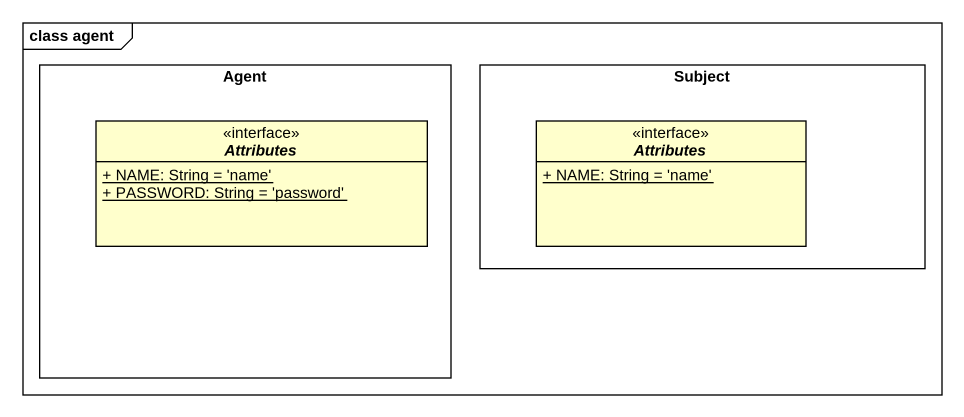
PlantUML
@startuml
mainframe class agent
hide circle
hide empty members
skinparam classAttributeIconSize 0
rectangle "Agent" as Agent_ {
  interface Attributes <<interface>> {
    {static} + NAME: String = 'name'
    {static} + PASSWORD: String = 'password'
  }
}
rectangle Subject {
  interface "Attributes" as Attributes_2 <<interface>> {
    {static} + NAME: String = 'name'
  }
}
@enduml
